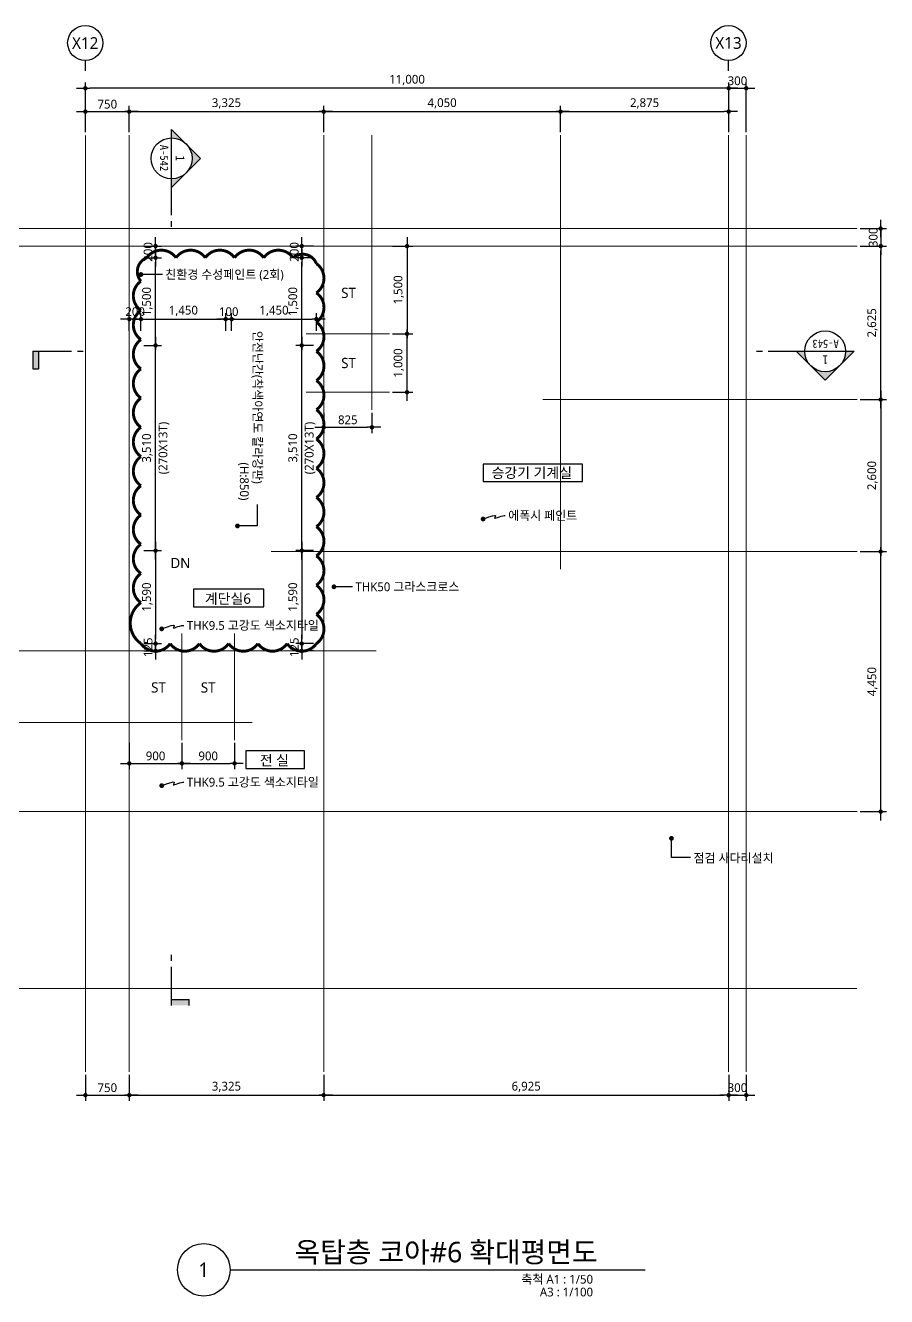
# Model space of a CAD drawing. Header units: millimetres. Extents: x 1424731 to 1631737, y 707248 to 849681.
# Drawn here: x 1594731 to 1609456, y 707248 to 728994 of the extents above; entities that cross this region are included whole.
import ezdxf
from ezdxf.enums import TextEntityAlignment as Align

# ---------------------------------------------------------------- set-up
doc = ezdxf.new("R2010")
doc.units = ezdxf.units.MM
doc.header["$MEASUREMENT"] = 0
doc.linetypes.add('CEN', pattern=[62, 60, -1, 0, -1])
doc.layers.get('0').update_dxf_attribs({"linetype": 'CONTINUOUS'})
for name, color, linetype, lineweight in [('A-AXIS-BUBL', 7, 'CONTINUOUS', 25), ('A-CNTL', 1, 'CEN', 15), ('A-DIMS', 7, 'CONTINUOUS', 25), ('A-MKXS-LEAD', 7, 'CONTINUOUS', 25), ('A-MKXS-MAK1', 3, 'CONTINUOUS', 25), ('A-MKXS-TEXT1', 3, 'CONTINUOUS', 25), ('A-MKXS-TEXT2', 7, 'CONTINUOUS', 25), ('A-MKXX-NAME', 3, 'CONTINUOUS', 25), ('A-MKXX-SYMB', 7, 'CONTINUOUS', 25), ('A-XXXX-SYMB', 7, 'CONTINUOUS', 25), ('A-XXXX-TXT1', 3, 'CONTINUOUS', 25), ('A-XXXX-TXT2', 3, 'CONTINUOUS', 25), ('REV-202205', 20, 'CONTINUOUS', 25)]:
    doc.layers.add(name, color=color, linetype=linetype, lineweight=lineweight)
doc.styles.add('HY울릉도L', font='')
doc.styles.add('돋움체', font='')
doc.styles.add('맑은고딕', font='malgun.ttf')
doc.styles.get('HY울릉도L').set_extended_font_data('HYwulM')
doc.styles.get('돋움체').set_extended_font_data('DotumChe')
doc.dimstyles.new('CDIM', dxfattribs={"dimtxt": 3, "dimasz": 1.5, "dimexe": 2, "dimexo": 1, "dimgap": 1, "dimtad": 1, "dimdec": 0, "dimrnd": 0.5, "dimzin": 0, "dimdsep": 32, "dimlunit": 6, "dimtxsty": 'HY울릉도L', "dimblk1": '_CIDOT', "dimblk2": '_CIDOT', "dimsah": 1, "dimcen": 5.5, "dimclrd": 2, "dimclre": 2, "dimclrt": 7, "dimadec": 0, "dimazin": 0, "dimtfac": 1, "dimtdec": 0, "dimtix": 1, "dimtmove": 2, "dimatfit": 1, "dimldrblk": '_CIDOT', "dimfxl": 1, "dimtolj": 1, "dimtzin": 0, "dimlwd": -1, "dimarcsym": 0})

# ---------------------------------------------------------------- blocks, each defined once
blk = doc.blocks.new('_CIDOT')
at = {"color": 0, "linetype": 'ByBlock'}
blk.add_line((2, 0), (-1, 0), dxfattribs=at)
at = {"color": 0, "linetype": 'ByBlock', "const_width": 0.5}
blk.add_lwpolyline([(-0.25, 0, 1), (0.25, 0, 1)], format="xyb", close=True, dxfattribs=at)
blk = doc.blocks.new('*D228')
at = {"layer": 'A-DIMS', "lineweight": -2, "transparency": 16777216}
for p, q in [((1595756, 711044), (1595756, 710594)), ((1596506, 711044), (1596506, 710594))]:
    blk.add_line(p, q, dxfattribs=at)
at = {"layer": 'A-DIMS', "transparency": 16777216}
blk.add_line((1595831, 710694), (1596431, 710694), dxfattribs=at)
at = {"layer": 'A-DIMS', "transparency": 16777216, "xscale": 75, "yscale": 75, "zscale": 75, "rotation": 180}
blk.add_blockref('_CIDOT', (1595756, 710694), dxfattribs=at)
at = {"layer": 'A-DIMS', "transparency": 16777216, "xscale": 75, "yscale": 75, "zscale": 75}
blk.add_blockref('_CIDOT', (1596506, 710694), dxfattribs=at)
at = {"layer": 'A-DIMS', "color": 3, "transparency": 16777216, "insert": (1596131, 710821), "char_height": 150, "attachment_point": 5, "style": '맑은고딕'}
blk.add_mtext('\\A1;750', dxfattribs=at)
blk = doc.blocks.new('*D229')
at = {"layer": 'A-DIMS', "lineweight": -2, "transparency": 16777216}
for p, q in [((1599831, 711044), (1599831, 710594)), ((1606756, 711044), (1606756, 710594))]:
    blk.add_line(p, q, dxfattribs=at)
at = {"layer": 'A-DIMS', "transparency": 16777216}
blk.add_line((1599906, 710694), (1606681, 710694), dxfattribs=at)
at = {"layer": 'A-DIMS', "transparency": 16777216, "xscale": 75, "yscale": 75, "zscale": 75, "rotation": 180}
blk.add_blockref('_CIDOT', (1599831, 710694), dxfattribs=at)
at = {"layer": 'A-DIMS', "transparency": 16777216, "xscale": 75, "yscale": 75, "zscale": 75}
blk.add_blockref('_CIDOT', (1606756, 710694), dxfattribs=at)
at = {"layer": 'A-DIMS', "color": 3, "transparency": 16777216, "insert": (1603293, 710834), "char_height": 150, "attachment_point": 5, "style": '맑은고딕'}
blk.add_mtext('\\A1;6,925', dxfattribs=at)
blk = doc.blocks.new('*D230')
at = {"layer": 'A-DIMS', "lineweight": -2, "transparency": 16777216}
for p, q in [((1609006, 722594), (1609456, 722594)), ((1609006, 719994), (1609456, 719994))]:
    blk.add_line(p, q, dxfattribs=at)
at = {"layer": 'A-DIMS', "transparency": 16777216}
blk.add_line((1609356, 722519), (1609356, 720069), dxfattribs=at)
at = {"layer": 'A-DIMS', "transparency": 16777216, "xscale": 75, "yscale": 75, "zscale": 75}
for p, rotation in [((1609356, 722594), 90), ((1609356, 719994), 270)]:
    blk.add_blockref('_CIDOT', p, dxfattribs=dict(at, rotation=rotation))
at = {"layer": 'A-DIMS', "color": 3, "transparency": 16777216, "insert": (1609216, 721294), "char_height": 150, "attachment_point": 5, "rotation": 90, "style": '맑은고딕'}
blk.add_mtext('\\A1;2,600', dxfattribs=at)
blk = doc.blocks.new('*D231')
at = {"layer": 'A-DIMS', "transparency": 16777216}
for p, q in [((1609356, 725594), (1609356, 725669)), ((1609356, 725519), (1609356, 725219)), ((1609356, 725144), (1609356, 725069))]:
    blk.add_line(p, q, dxfattribs=at)
at = {"layer": 'A-DIMS', "lineweight": -2, "transparency": 16777216}
for p, q in [((1609006, 725519), (1609456, 725519)), ((1609006, 725219), (1609456, 725219))]:
    blk.add_line(p, q, dxfattribs=at)
at = {"layer": 'A-DIMS', "transparency": 16777216, "xscale": 75, "yscale": 75, "zscale": 75}
for p, rotation in [((1609356, 725519), 270), ((1609356, 725219), 90)]:
    blk.add_blockref('_CIDOT', p, dxfattribs=dict(at, rotation=rotation))
at = {"layer": 'A-DIMS', "color": 3, "transparency": 16777216, "insert": (1609228, 725369), "char_height": 150, "attachment_point": 5, "rotation": 90, "style": '맑은고딕'}
blk.add_mtext('\\A1;300', dxfattribs=at)
blk = doc.blocks.new('*D234')
at = {"layer": 'A-DIMS', "lineweight": -2, "transparency": 16777216}
for p, q in [((1596506, 711044), (1596506, 710594)), ((1599831, 711044), (1599831, 710594))]:
    blk.add_line(p, q, dxfattribs=at)
at = {"layer": 'A-DIMS', "transparency": 16777216}
blk.add_line((1596581, 710694), (1599756, 710694), dxfattribs=at)
at = {"layer": 'A-DIMS', "transparency": 16777216, "xscale": 75, "yscale": 75, "zscale": 75, "rotation": 180}
blk.add_blockref('_CIDOT', (1596506, 710694), dxfattribs=at)
at = {"layer": 'A-DIMS', "transparency": 16777216, "xscale": 75, "yscale": 75, "zscale": 75}
blk.add_blockref('_CIDOT', (1599831, 710694), dxfattribs=at)
at = {"layer": 'A-DIMS', "color": 3, "transparency": 16777216, "insert": (1598168, 710834), "char_height": 150, "attachment_point": 5, "style": '맑은고딕'}
blk.add_mtext('\\A1;3,325', dxfattribs=at)
blk = doc.blocks.new('*D235')
at = {"layer": 'A-DIMS', "transparency": 16777216}
for p, q in [((1606681, 727919), (1606606, 727919)), ((1606756, 727919), (1607056, 727919)), ((1607131, 727919), (1607206, 727919))]:
    blk.add_line(p, q, dxfattribs=at)
at = {"layer": 'A-DIMS', "lineweight": -2, "transparency": 16777216}
for p, q in [((1606756, 727169), (1606756, 728019)), ((1607056, 727169), (1607056, 728019))]:
    blk.add_line(p, q, dxfattribs=at)
at = {"layer": 'A-DIMS', "transparency": 16777216, "xscale": 75, "yscale": 75, "zscale": 75}
blk.add_blockref('_CIDOT', (1606756, 727919), dxfattribs=at)
at = {"layer": 'A-DIMS', "transparency": 16777216, "xscale": 75, "yscale": 75, "zscale": 75, "rotation": 180}
blk.add_blockref('_CIDOT', (1607056, 727919), dxfattribs=at)
at = {"layer": 'A-DIMS', "color": 3, "transparency": 16777216, "insert": (1606906, 728046), "char_height": 150, "attachment_point": 5, "style": '맑은고딕'}
blk.add_mtext('\\A1;300', dxfattribs=at)
blk = doc.blocks.new('*D236')
at = {"layer": 'A-DIMS', "lineweight": -2, "transparency": 16777216}
for p, q in [((1603881, 727169), (1603881, 727619)), ((1606756, 727169), (1606756, 727619))]:
    blk.add_line(p, q, dxfattribs=at)
at = {"layer": 'A-DIMS', "transparency": 16777216}
blk.add_line((1603956, 727519), (1606681, 727519), dxfattribs=at)
at = {"layer": 'A-DIMS', "transparency": 16777216, "xscale": 75, "yscale": 75, "zscale": 75, "rotation": 180}
blk.add_blockref('_CIDOT', (1603881, 727519), dxfattribs=at)
at = {"layer": 'A-DIMS', "transparency": 16777216, "xscale": 75, "yscale": 75, "zscale": 75}
blk.add_blockref('_CIDOT', (1606756, 727519), dxfattribs=at)
at = {"layer": 'A-DIMS', "color": 3, "transparency": 16777216, "insert": (1605318, 727659), "char_height": 150, "attachment_point": 5, "style": '맑은고딕'}
blk.add_mtext('\\A1;2,875', dxfattribs=at)
blk = doc.blocks.new('*D237')
at = {"layer": 'A-DIMS', "lineweight": -2, "transparency": 16777216}
for p, q in [((1599831, 727169), (1599831, 727619)), ((1603881, 727169), (1603881, 727619))]:
    blk.add_line(p, q, dxfattribs=at)
at = {"layer": 'A-DIMS', "transparency": 16777216}
blk.add_line((1599906, 727519), (1603806, 727519), dxfattribs=at)
at = {"layer": 'A-DIMS', "transparency": 16777216, "xscale": 75, "yscale": 75, "zscale": 75, "rotation": 180}
blk.add_blockref('_CIDOT', (1599831, 727519), dxfattribs=at)
at = {"layer": 'A-DIMS', "transparency": 16777216, "xscale": 75, "yscale": 75, "zscale": 75}
blk.add_blockref('_CIDOT', (1603881, 727519), dxfattribs=at)
at = {"layer": 'A-DIMS', "color": 3, "transparency": 16777216, "insert": (1601856, 727659), "char_height": 150, "attachment_point": 5, "style": '맑은고딕'}
blk.add_mtext('\\A1;4,050', dxfattribs=at)
blk = doc.blocks.new('*D238')
at = {"layer": 'A-DIMS', "lineweight": -2, "transparency": 16777216}
for p, q in [((1596506, 727169), (1596506, 727619)), ((1599831, 727169), (1599831, 727619))]:
    blk.add_line(p, q, dxfattribs=at)
at = {"layer": 'A-DIMS', "transparency": 16777216}
blk.add_line((1596581, 727519), (1599756, 727519), dxfattribs=at)
at = {"layer": 'A-DIMS', "transparency": 16777216, "xscale": 75, "yscale": 75, "zscale": 75, "rotation": 180}
blk.add_blockref('_CIDOT', (1596506, 727519), dxfattribs=at)
at = {"layer": 'A-DIMS', "transparency": 16777216, "xscale": 75, "yscale": 75, "zscale": 75}
blk.add_blockref('_CIDOT', (1599831, 727519), dxfattribs=at)
at = {"layer": 'A-DIMS', "color": 3, "transparency": 16777216, "insert": (1598168, 727659), "char_height": 150, "attachment_point": 5, "style": '맑은고딕'}
blk.add_mtext('\\A1;3,325', dxfattribs=at)
blk = doc.blocks.new('*D239')
at = {"layer": 'A-DIMS', "lineweight": -2, "transparency": 16777216}
for p, q in [((1595756, 727169), (1595756, 727619)), ((1596506, 727169), (1596506, 727619))]:
    blk.add_line(p, q, dxfattribs=at)
at = {"layer": 'A-DIMS', "transparency": 16777216}
blk.add_line((1595831, 727519), (1596431, 727519), dxfattribs=at)
at = {"layer": 'A-DIMS', "transparency": 16777216, "xscale": 75, "yscale": 75, "zscale": 75, "rotation": 180}
blk.add_blockref('_CIDOT', (1595756, 727519), dxfattribs=at)
at = {"layer": 'A-DIMS', "transparency": 16777216, "xscale": 75, "yscale": 75, "zscale": 75}
blk.add_blockref('_CIDOT', (1596506, 727519), dxfattribs=at)
at = {"layer": 'A-DIMS', "color": 3, "transparency": 16777216, "insert": (1596131, 727646), "char_height": 150, "attachment_point": 5, "style": '맑은고딕'}
blk.add_mtext('\\A1;750', dxfattribs=at)
blk = doc.blocks.new('*D240')
at = {"layer": 'A-DIMS', "lineweight": -2, "transparency": 16777216}
for p, q in [((1595756, 727169), (1595756, 728019)), ((1606756, 727169), (1606756, 728019))]:
    blk.add_line(p, q, dxfattribs=at)
at = {"layer": 'A-DIMS', "transparency": 16777216}
blk.add_line((1606681, 727919), (1595831, 727919), dxfattribs=at)
at = {"layer": 'A-DIMS', "transparency": 16777216, "xscale": 75, "yscale": 75, "zscale": 75, "rotation": 180}
blk.add_blockref('_CIDOT', (1595756, 727919), dxfattribs=at)
at = {"layer": 'A-DIMS', "transparency": 16777216, "xscale": 75, "yscale": 75, "zscale": 75}
blk.add_blockref('_CIDOT', (1606756, 727919), dxfattribs=at)
at = {"layer": 'A-DIMS', "color": 3, "transparency": 16777216, "insert": (1601256, 728059), "char_height": 150, "attachment_point": 5, "style": '맑은고딕'}
blk.add_mtext('\\A1;11,000', dxfattribs=at)
blk = doc.blocks.new('*D227')
at = {"layer": 'A-DIMS', "lineweight": -2, "transparency": 16777216}
for p, q in [((1606756, 711044), (1606756, 710594)), ((1607056, 711044), (1607056, 710594))]:
    blk.add_line(p, q, dxfattribs=at)
at = {"layer": 'A-DIMS', "transparency": 16777216}
for p, q in [((1606681, 710694), (1606606, 710694)), ((1606756, 710694), (1607056, 710694)), ((1607131, 710694), (1607206, 710694))]:
    blk.add_line(p, q, dxfattribs=at)
at = {"layer": 'A-DIMS', "transparency": 16777216, "xscale": 75, "yscale": 75, "zscale": 75}
blk.add_blockref('_CIDOT', (1606756, 710694), dxfattribs=at)
at = {"layer": 'A-DIMS', "transparency": 16777216, "xscale": 75, "yscale": 75, "zscale": 75, "rotation": 180}
blk.add_blockref('_CIDOT', (1607056, 710694), dxfattribs=at)
at = {"layer": 'A-DIMS', "color": 3, "transparency": 16777216, "insert": (1606906, 710821), "char_height": 150, "attachment_point": 5, "style": '맑은고딕'}
blk.add_mtext('\\A1;300', dxfattribs=at)
blk = doc.blocks.new('*D402')
at = {"layer": 'A-DIMS', "lineweight": -2, "transparency": 16777216}
for p, q in [((1609006, 725219), (1609456, 725219)), ((1609006, 722594), (1609456, 722594))]:
    blk.add_line(p, q, dxfattribs=at)
at = {"layer": 'A-DIMS', "transparency": 16777216}
blk.add_line((1609356, 722669), (1609356, 725144), dxfattribs=at)
at = {"layer": 'A-DIMS', "transparency": 16777216, "xscale": 75, "yscale": 75, "zscale": 75}
for p, rotation in [((1609356, 725219), 90), ((1609356, 722594), 270)]:
    blk.add_blockref('_CIDOT', p, dxfattribs=dict(at, rotation=rotation))
at = {"layer": 'A-DIMS', "color": 3, "transparency": 16777216, "insert": (1609216, 723906), "char_height": 150, "attachment_point": 5, "rotation": 90, "style": '맑은고딕'}
blk.add_mtext('\\A1;2,625', dxfattribs=at)
blk = doc.blocks.new('*D404')
at = {"layer": 'A-DIMS', "lineweight": -2, "transparency": 16777216}
for p, q in [((1599831, 722369), (1599831, 722019)), ((1600656, 722369), (1600656, 722019))]:
    blk.add_line(p, q, dxfattribs=at)
at = {"layer": 'A-DIMS', "transparency": 16777216}
blk.add_line((1599906, 722119), (1600581, 722119), dxfattribs=at)
at = {"layer": 'A-DIMS', "transparency": 16777216, "xscale": 75, "yscale": 75, "zscale": 75, "rotation": 180}
blk.add_blockref('_CIDOT', (1599831, 722119), dxfattribs=at)
at = {"layer": 'A-DIMS', "transparency": 16777216, "xscale": 75, "yscale": 75, "zscale": 75}
blk.add_blockref('_CIDOT', (1600656, 722119), dxfattribs=at)
at = {"layer": 'A-DIMS', "color": 3, "transparency": 16777216, "insert": (1600243, 722246), "char_height": 150, "attachment_point": 5, "style": '맑은고딕'}
blk.add_mtext('\\A1;825', dxfattribs=at)
blk = doc.blocks.new('*D405')
at = {"layer": 'A-DIMS', "lineweight": -2, "transparency": 16777216}
for p, q in [((1601006, 725219), (1601356, 725219)), ((1601006, 723719), (1601356, 723719))]:
    blk.add_line(p, q, dxfattribs=at)
at = {"layer": 'A-DIMS', "transparency": 16777216}
blk.add_line((1601256, 725144), (1601256, 723794), dxfattribs=at)
at = {"layer": 'A-DIMS', "transparency": 16777216, "xscale": 75, "yscale": 75, "zscale": 75}
for p, rotation in [((1601256, 725219), 90), ((1601256, 723719), 270)]:
    blk.add_blockref('_CIDOT', p, dxfattribs=dict(at, rotation=rotation))
at = {"layer": 'A-DIMS', "color": 3, "transparency": 16777216, "insert": (1601115, 724469), "char_height": 150, "attachment_point": 5, "rotation": 90, "style": '맑은고딕'}
blk.add_mtext('\\A1;1,500', dxfattribs=at)
blk = doc.blocks.new('*D403')
at = {"layer": 'A-DIMS', "lineweight": -2, "transparency": 16777216}
for p, q in [((1601006, 723719), (1601356, 723719)), ((1601006, 722719), (1601356, 722719))]:
    blk.add_line(p, q, dxfattribs=at)
at = {"layer": 'A-DIMS', "transparency": 16777216}
blk.add_line((1601256, 722794), (1601256, 723644), dxfattribs=at)
at = {"layer": 'A-DIMS', "transparency": 16777216, "xscale": 75, "yscale": 75, "zscale": 75}
for p, rotation in [((1601256, 723719), 90), ((1601256, 722719), 270)]:
    blk.add_blockref('_CIDOT', p, dxfattribs=dict(at, rotation=rotation))
at = {"layer": 'A-DIMS', "color": 3, "transparency": 16777216, "insert": (1601115, 723219), "char_height": 150, "attachment_point": 5, "rotation": 90, "style": '맑은고딕'}
blk.add_mtext('\\A1;1,000', dxfattribs=at)
blk = doc.blocks.new('*D406')
at = {"layer": 'A-DIMS', "lineweight": -2, "transparency": 16777216}
for p, q in [((1596506, 716719), (1596506, 716269)), ((1597406, 716719), (1597406, 716269))]:
    blk.add_line(p, q, dxfattribs=at)
at = {"layer": 'A-DIMS', "transparency": 16777216}
blk.add_line((1596581, 716369), (1597331, 716369), dxfattribs=at)
at = {"layer": 'A-DIMS', "transparency": 16777216, "xscale": 75, "yscale": 75, "zscale": 75, "rotation": 180}
blk.add_blockref('_CIDOT', (1596506, 716369), dxfattribs=at)
at = {"layer": 'A-DIMS', "transparency": 16777216, "xscale": 75, "yscale": 75, "zscale": 75}
blk.add_blockref('_CIDOT', (1597406, 716369), dxfattribs=at)
at = {"layer": 'A-DIMS', "color": 3, "transparency": 16777216, "insert": (1596956, 716496), "char_height": 150, "attachment_point": 5, "style": '맑은고딕'}
blk.add_mtext('\\A1;900', dxfattribs=at)
blk = doc.blocks.new('*D407')
at = {"layer": 'A-DIMS', "lineweight": -2, "transparency": 16777216}
for p, q in [((1597406, 716719), (1597406, 716269)), ((1598306, 716719), (1598306, 716269))]:
    blk.add_line(p, q, dxfattribs=at)
at = {"layer": 'A-DIMS', "transparency": 16777216}
blk.add_line((1597481, 716369), (1598231, 716369), dxfattribs=at)
at = {"layer": 'A-DIMS', "transparency": 16777216, "xscale": 75, "yscale": 75, "zscale": 75, "rotation": 180}
blk.add_blockref('_CIDOT', (1597406, 716369), dxfattribs=at)
at = {"layer": 'A-DIMS', "transparency": 16777216, "xscale": 75, "yscale": 75, "zscale": 75}
blk.add_blockref('_CIDOT', (1598306, 716369), dxfattribs=at)
at = {"layer": 'A-DIMS', "color": 3, "transparency": 16777216, "insert": (1597856, 716496), "char_height": 150, "attachment_point": 5, "style": '맑은고딕'}
blk.add_mtext('\\A1;900', dxfattribs=at)
blk = doc.blocks.new('CORE 6- 단면')
at = {"layer": 'A-MKXS-MAK1'}
for points in [[(9245, 14885), (9245, 14985), (9545, 14985), (9545, 14885)], [(11820, 4095), (11920, 4095), (11920, 3795), (11820, 3795)]]:
    blk.add_hatch(color=256, dxfattribs=at).paths.add_polyline_path(points)
h = blk.add_hatch(color=256, dxfattribs=at)
h.paths.add_polyline_path([(-1630, 4290), (-1383, 4042, 0.414214), (-1878, 4042)])
h.paths.add_polyline_path([(-1383, 4042), (-1135, 3795), (-1280, 3795, 0.198912)])
h.paths.add_polyline_path([(-1878, 4042, 0.198912), (-1980, 3795), (-2125, 3795)])
h = blk.add_hatch(color=256, dxfattribs=at)
h.paths.add_polyline_path([(9050, 495), (9297, 742, 0.414214), (9297, 247)])
h.paths.add_polyline_path([(9297, 742), (9545, 990), (9545, 845, 0.198912)])
h.paths.add_polyline_path([(9297, 247, 0.198912), (9545, 145), (9545, 0)])
for p, q in [((9245, 14985), (9245, 14885)), ((9545, 14885), (9245, 14885)), ((9545, 14985), (9545, 14322)), ((9545, 14222), (9545, 14122)), ((-2125, 3795), (-1630, 4290)), ((-1135, 3795), (-1630, 4290)), ((11920, 4095), (11820, 4095)), ((11820, 3795), (11820, 4095)), ((11920, 3795), (11920, 4095)), ((-657, 3795), (-2125, 3795)), ((-457, 3795), (-557, 3795)), ((11157, 3795), (11057, 3795)), ((11920, 3795), (11257, 3795)), ((9545, 1668), (9545, 1568)), ((9545, 1468), (9545, 0)), ((9545, 990), (9050, 495)), ((9545, 0), (9050, 495))]:
    blk.add_line(p, q, dxfattribs=at)
for centre in [(-1630, 3795), (9545, 495)]:
    blk.add_circle(centre, 350, dxfattribs=at)
at = {"layer": 'A-MKXS-TEXT2', "style": '돋움체'}
for s, height, p in [('1', 150, (-1634, 3939)), ('A-543', 140, (-1637, 3667))]:
    blk.add_text(s, height=height, dxfattribs=at).set_placement(p, align=Align.MIDDLE)
for s, height, p in [('A-542', 140, (9673, 488)), ('1', 150, (9401, 491))]:
    blk.add_text(s, height=height, rotation=90, dxfattribs=at).set_placement(p, align=Align.MIDDLE)
blk = doc.blocks.new('*D976')
at = {"layer": 'A-DIMS', "lineweight": -2, "transparency": 16777216}
for p, q in [((1598256, 723769), (1598256, 724069)), ((1599706, 723769), (1599706, 724069))]:
    blk.add_line(p, q, dxfattribs=at)
at = {"layer": 'A-DIMS', "transparency": 16777216}
blk.add_line((1598331, 723969), (1599631, 723969), dxfattribs=at)
at = {"layer": 'A-DIMS', "transparency": 16777216, "xscale": 75, "yscale": 75, "zscale": 75, "rotation": 180}
blk.add_blockref('_CIDOT', (1598256, 723969), dxfattribs=at)
at = {"layer": 'A-DIMS', "transparency": 16777216, "xscale": 75, "yscale": 75, "zscale": 75}
blk.add_blockref('_CIDOT', (1599706, 723969), dxfattribs=at)
at = {"layer": 'A-DIMS', "color": 3, "transparency": 16777216, "insert": (1598981, 724109), "char_height": 150, "attachment_point": 5, "style": '맑은고딕'}
blk.add_mtext('\\A1;1,450', dxfattribs=at)
blk = doc.blocks.new('*D977')
at = {"layer": 'A-DIMS', "lineweight": -2, "transparency": 16777216}
for p, q in [((1599656, 723519), (1599356, 723519)), ((1599656, 720009), (1599356, 720009))]:
    blk.add_line(p, q, dxfattribs=at)
at = {"layer": 'A-DIMS', "transparency": 16777216}
blk.add_line((1599456, 720084), (1599456, 723444), dxfattribs=at)
at = {"layer": 'A-DIMS', "transparency": 16777216, "xscale": 75, "yscale": 75, "zscale": 75}
for p, rotation in [((1599456, 723519), 90), ((1599456, 720009), 270)]:
    blk.add_blockref('_CIDOT', p, dxfattribs=dict(at, rotation=rotation))
at = {"layer": 'A-DIMS', "color": 3, "transparency": 16777216, "char_height": 150, "attachment_point": 5, "rotation": 90, "style": '맑은고딕'}
for s, insert in [('\\A1;(270X13T)', (1599599, 721764)), ('\\A1;3,510', (1599315, 721764))]:
    blk.add_mtext(s, dxfattribs=dict(at, insert=insert))
blk = doc.blocks.new('*D978')
at = {"layer": 'A-DIMS', "lineweight": -2, "transparency": 16777216}
for p, q in [((1599656, 720009), (1599356, 720009)), ((1599656, 718419), (1599356, 718419))]:
    blk.add_line(p, q, dxfattribs=at)
at = {"layer": 'A-DIMS', "transparency": 16777216}
blk.add_line((1599456, 719934), (1599456, 718494), dxfattribs=at)
at = {"layer": 'A-DIMS', "transparency": 16777216, "xscale": 75, "yscale": 75, "zscale": 75}
for p, rotation in [((1599456, 720009), 90), ((1599456, 718419), 270)]:
    blk.add_blockref('_CIDOT', p, dxfattribs=dict(at, rotation=rotation))
at = {"layer": 'A-DIMS', "color": 3, "transparency": 16777216, "insert": (1599315, 719214), "char_height": 150, "attachment_point": 5, "rotation": 90, "style": '맑은고딕'}
blk.add_mtext('\\A1;1,590', dxfattribs=at)
blk = doc.blocks.new('*D979')
at = {"layer": 'A-DIMS', "lineweight": -2, "transparency": 16777216}
for p, q in [((1599656, 725019), (1599356, 725019)), ((1599656, 723519), (1599356, 723519))]:
    blk.add_line(p, q, dxfattribs=at)
at = {"layer": 'A-DIMS', "transparency": 16777216}
blk.add_line((1599456, 723594), (1599456, 724944), dxfattribs=at)
at = {"layer": 'A-DIMS', "transparency": 16777216, "xscale": 75, "yscale": 75, "zscale": 75}
for p, rotation in [((1599456, 725019), 90), ((1599456, 723519), 270)]:
    blk.add_blockref('_CIDOT', p, dxfattribs=dict(at, rotation=rotation))
at = {"layer": 'A-DIMS', "color": 3, "transparency": 16777216, "insert": (1599315, 724269), "char_height": 150, "attachment_point": 5, "rotation": 90, "style": '맑은고딕'}
blk.add_mtext('\\A1;1,500', dxfattribs=at)
blk = doc.blocks.new('*D980')
at = {"layer": 'A-DIMS', "lineweight": -2, "transparency": 16777216}
for p, q in [((1599656, 725219), (1599356, 725219)), ((1599656, 725019), (1599356, 725019))]:
    blk.add_line(p, q, dxfattribs=at)
at = {"layer": 'A-DIMS', "transparency": 16777216}
for p, q in [((1599456, 725294), (1599456, 725369)), ((1599456, 725019), (1599456, 725219)), ((1599456, 724944), (1599456, 724869))]:
    blk.add_line(p, q, dxfattribs=at)
at = {"layer": 'A-DIMS', "transparency": 16777216, "xscale": 75, "yscale": 75, "zscale": 75}
for p, rotation in [((1599456, 725219), 270), ((1599456, 725019), 90)]:
    blk.add_blockref('_CIDOT', p, dxfattribs=dict(at, rotation=rotation))
at = {"layer": 'A-DIMS', "color": 3, "transparency": 16777216, "insert": (1599328, 725119), "char_height": 150, "attachment_point": 5, "rotation": 90, "style": '맑은고딕'}
blk.add_mtext('\\A1;200', dxfattribs=at)
blk = doc.blocks.new('*D981')
at = {"layer": 'A-DIMS', "transparency": 16777216}
for p, q in [((1599456, 718494), (1599456, 718569)), ((1599456, 718419), (1599456, 718294)), ((1599456, 718219), (1599456, 718144))]:
    blk.add_line(p, q, dxfattribs=at)
at = {"layer": 'A-DIMS', "lineweight": -2, "transparency": 16777216}
for p, q in [((1599656, 718419), (1599356, 718419)), ((1599656, 718294), (1599356, 718294))]:
    blk.add_line(p, q, dxfattribs=at)
at = {"layer": 'A-DIMS', "transparency": 16777216, "xscale": 75, "yscale": 75, "zscale": 75}
for p, rotation in [((1599456, 718419), 270), ((1599456, 718294), 90)]:
    blk.add_blockref('_CIDOT', p, dxfattribs=dict(at, rotation=rotation))
at = {"layer": 'A-DIMS', "color": 3, "transparency": 16777216, "insert": (1599328, 718356), "char_height": 150, "attachment_point": 5, "rotation": 90, "style": '맑은고딕'}
blk.add_mtext('\\A1;125', dxfattribs=at)
blk = doc.blocks.new('*D982')
at = {"layer": 'A-DIMS', "lineweight": -2, "transparency": 16777216}
for p, q in [((1596706, 723769), (1596706, 724069)), ((1598156, 723769), (1598156, 724069))]:
    blk.add_line(p, q, dxfattribs=at)
at = {"layer": 'A-DIMS', "transparency": 16777216}
blk.add_line((1596781, 723969), (1598081, 723969), dxfattribs=at)
at = {"layer": 'A-DIMS', "transparency": 16777216, "xscale": 75, "yscale": 75, "zscale": 75, "rotation": 180}
blk.add_blockref('_CIDOT', (1596706, 723969), dxfattribs=at)
at = {"layer": 'A-DIMS', "transparency": 16777216, "xscale": 75, "yscale": 75, "zscale": 75}
blk.add_blockref('_CIDOT', (1598156, 723969), dxfattribs=at)
at = {"layer": 'A-DIMS', "color": 3, "transparency": 16777216, "insert": (1597431, 724109), "char_height": 150, "attachment_point": 5, "style": '맑은고딕'}
blk.add_mtext('\\A1;1,450', dxfattribs=at)
blk = doc.blocks.new('*D983')
at = {"layer": 'A-DIMS', "transparency": 16777216}
for p, q in [((1598081, 723969), (1598006, 723969)), ((1598256, 723969), (1598156, 723969)), ((1598331, 723969), (1598406, 723969))]:
    blk.add_line(p, q, dxfattribs=at)
at = {"layer": 'A-DIMS', "lineweight": -2, "transparency": 16777216}
for p, q in [((1598156, 723769), (1598156, 724069)), ((1598256, 723769), (1598256, 724069))]:
    blk.add_line(p, q, dxfattribs=at)
at = {"layer": 'A-DIMS', "transparency": 16777216, "xscale": 75, "yscale": 75, "zscale": 75}
blk.add_blockref('_CIDOT', (1598156, 723969), dxfattribs=at)
at = {"layer": 'A-DIMS', "transparency": 16777216, "xscale": 75, "yscale": 75, "zscale": 75, "rotation": 180}
blk.add_blockref('_CIDOT', (1598256, 723969), dxfattribs=at)
at = {"layer": 'A-DIMS', "color": 3, "transparency": 16777216, "insert": (1598206, 724096), "char_height": 150, "attachment_point": 5, "style": '맑은고딕'}
blk.add_mtext('\\A1;100', dxfattribs=at)
blk = doc.blocks.new('*D984')
at = {"layer": 'A-DIMS', "transparency": 16777216}
for p, q in [((1596431, 723969), (1596356, 723969)), ((1596706, 723969), (1596506, 723969)), ((1596781, 723969), (1596856, 723969))]:
    blk.add_line(p, q, dxfattribs=at)
at = {"layer": 'A-DIMS', "lineweight": -2, "transparency": 16777216}
for p, q in [((1596506, 723769), (1596506, 724069)), ((1596706, 723769), (1596706, 724069))]:
    blk.add_line(p, q, dxfattribs=at)
at = {"layer": 'A-DIMS', "transparency": 16777216, "xscale": 75, "yscale": 75, "zscale": 75}
blk.add_blockref('_CIDOT', (1596506, 723969), dxfattribs=at)
at = {"layer": 'A-DIMS', "transparency": 16777216, "xscale": 75, "yscale": 75, "zscale": 75, "rotation": 180}
blk.add_blockref('_CIDOT', (1596706, 723969), dxfattribs=at)
at = {"layer": 'A-DIMS', "color": 3, "transparency": 16777216, "insert": (1596606, 724096), "char_height": 150, "attachment_point": 5, "style": '맑은고딕'}
blk.add_mtext('\\A1;200', dxfattribs=at)
blk = doc.blocks.new('*D985')
at = {"layer": 'A-DIMS', "lineweight": -2, "transparency": 16777216}
for p, q in [((1596756, 723519), (1597056, 723519)), ((1596756, 720009), (1597056, 720009))]:
    blk.add_line(p, q, dxfattribs=at)
at = {"layer": 'A-DIMS', "transparency": 16777216}
blk.add_line((1596956, 720084), (1596956, 723444), dxfattribs=at)
at = {"layer": 'A-DIMS', "transparency": 16777216, "xscale": 75, "yscale": 75, "zscale": 75}
for p, rotation in [((1596956, 723519), 90), ((1596956, 720009), 270)]:
    blk.add_blockref('_CIDOT', p, dxfattribs=dict(at, rotation=rotation))
at = {"layer": 'A-DIMS', "color": 3, "transparency": 16777216, "char_height": 150, "attachment_point": 5, "rotation": 90, "style": '맑은고딕'}
for s, insert in [('\\A1;(270X13T)', (1597099, 721764)), ('\\A1;3,510', (1596815, 721764))]:
    blk.add_mtext(s, dxfattribs=dict(at, insert=insert))
blk = doc.blocks.new('*D986')
at = {"layer": 'A-DIMS', "lineweight": -2, "transparency": 16777216}
for p, q in [((1596756, 720009), (1597056, 720009)), ((1596756, 718419), (1597056, 718419))]:
    blk.add_line(p, q, dxfattribs=at)
at = {"layer": 'A-DIMS', "transparency": 16777216}
blk.add_line((1596956, 719934), (1596956, 718494), dxfattribs=at)
at = {"layer": 'A-DIMS', "transparency": 16777216, "xscale": 75, "yscale": 75, "zscale": 75}
for p, rotation in [((1596956, 720009), 90), ((1596956, 718419), 270)]:
    blk.add_blockref('_CIDOT', p, dxfattribs=dict(at, rotation=rotation))
at = {"layer": 'A-DIMS', "color": 3, "transparency": 16777216, "insert": (1596815, 719214), "char_height": 150, "attachment_point": 5, "rotation": 90, "style": '맑은고딕'}
blk.add_mtext('\\A1;1,590', dxfattribs=at)
blk = doc.blocks.new('*D987')
at = {"layer": 'A-DIMS', "lineweight": -2, "transparency": 16777216}
for p, q in [((1596756, 725019), (1597056, 725019)), ((1596756, 723519), (1597056, 723519))]:
    blk.add_line(p, q, dxfattribs=at)
at = {"layer": 'A-DIMS', "transparency": 16777216}
blk.add_line((1596956, 723594), (1596956, 724944), dxfattribs=at)
at = {"layer": 'A-DIMS', "transparency": 16777216, "xscale": 75, "yscale": 75, "zscale": 75}
for p, rotation in [((1596956, 725019), 90), ((1596956, 723519), 270)]:
    blk.add_blockref('_CIDOT', p, dxfattribs=dict(at, rotation=rotation))
at = {"layer": 'A-DIMS', "color": 3, "transparency": 16777216, "insert": (1596815, 724269), "char_height": 150, "attachment_point": 5, "rotation": 90, "style": '맑은고딕'}
blk.add_mtext('\\A1;1,500', dxfattribs=at)
blk = doc.blocks.new('*D988')
at = {"layer": 'A-DIMS', "lineweight": -2, "transparency": 16777216}
for p, q in [((1596756, 725219), (1597056, 725219)), ((1596756, 725019), (1597056, 725019))]:
    blk.add_line(p, q, dxfattribs=at)
at = {"layer": 'A-DIMS', "transparency": 16777216}
for p, q in [((1596956, 725294), (1596956, 725369)), ((1596956, 725019), (1596956, 725219)), ((1596956, 724944), (1596956, 724869))]:
    blk.add_line(p, q, dxfattribs=at)
at = {"layer": 'A-DIMS', "transparency": 16777216, "xscale": 75, "yscale": 75, "zscale": 75}
for p, rotation in [((1596956, 725219), 270), ((1596956, 725019), 90)]:
    blk.add_blockref('_CIDOT', p, dxfattribs=dict(at, rotation=rotation))
at = {"layer": 'A-DIMS', "color": 3, "transparency": 16777216, "insert": (1596828, 725119), "char_height": 150, "attachment_point": 5, "rotation": 90, "style": '맑은고딕'}
blk.add_mtext('\\A1;200', dxfattribs=at)
blk = doc.blocks.new('*D989')
at = {"layer": 'A-DIMS', "transparency": 16777216}
for p, q in [((1596956, 718494), (1596956, 718569)), ((1596956, 718419), (1596956, 718294)), ((1596956, 718219), (1596956, 718144))]:
    blk.add_line(p, q, dxfattribs=at)
at = {"layer": 'A-DIMS', "lineweight": -2, "transparency": 16777216}
for p, q in [((1596756, 718419), (1597056, 718419)), ((1596756, 718294), (1597056, 718294))]:
    blk.add_line(p, q, dxfattribs=at)
at = {"layer": 'A-DIMS', "transparency": 16777216, "xscale": 75, "yscale": 75, "zscale": 75}
for p, rotation in [((1596956, 718419), 270), ((1596956, 718294), 90)]:
    blk.add_blockref('_CIDOT', p, dxfattribs=dict(at, rotation=rotation))
at = {"layer": 'A-DIMS', "color": 3, "transparency": 16777216, "insert": (1596828, 718356), "char_height": 150, "attachment_point": 5, "rotation": 90, "style": '맑은고딕'}
blk.add_mtext('\\A1;125', dxfattribs=at)
blk = doc.blocks.new('*D1246')
at = {"layer": 'A-DIMS', "lineweight": -2, "transparency": 16777216}
for p, q in [((1609006, 719994), (1609456, 719994)), ((1609006, 715544), (1609456, 715544))]:
    blk.add_line(p, q, dxfattribs=at)
at = {"layer": 'A-DIMS', "transparency": 16777216}
blk.add_line((1609356, 715619), (1609356, 719919), dxfattribs=at)
at = {"layer": 'A-DIMS', "transparency": 16777216, "xscale": 75, "yscale": 75, "zscale": 75}
for p, rotation in [((1609356, 719994), 90), ((1609356, 715544), 270)]:
    blk.add_blockref('_CIDOT', p, dxfattribs=dict(at, rotation=rotation))
at = {"layer": 'A-DIMS', "color": 3, "transparency": 16777216, "insert": (1609216, 717769), "char_height": 150, "attachment_point": 5, "rotation": 90, "style": '맑은고딕'}
blk.add_mtext('\\A1;4,450', dxfattribs=at)

msp = doc.modelspace()

# ---------------------------------------------------------------- linework, layer by layer
at = {"layer": 'A-AXIS-BUBL', "ltscale": 0.2}
for p, q in [((1595755.7, 728218.7), (1595755.7, 728393.7)), ((1606755.7, 728218.7), (1606755.7, 728393.7))]:
    msp.add_line(p, q, dxfattribs=at)
for centre in [(1595752.8, 728693.7), (1606752.8, 728693.7)]:
    msp.add_circle(centre, 300, dxfattribs=at)
at = {"layer": 'A-CNTL'}
for p, q in [((1595755.7, 711093.7), (1595755.7, 727118.7)), ((1596505.7, 727118.7), (1596505.7, 711093.7)), ((1599830.7, 727118.7), (1599830.7, 711093.7)), ((1600655.7, 727118.7), (1600655.7, 722418.7)), ((1603880.7, 727118.7), (1603880.7, 719693.7)), ((1606755.7, 727118.7), (1606755.7, 711093.7)), ((1607055.7, 727118.7), (1607055.7, 711093.7)), ((1594605.7, 725518.7), (1608955.7, 725518.7)), ((1608955.7, 725218.7), (1594605.7, 725218.7)), ((1600955.7, 723718.7), (1599530.7, 723718.7)), ((1600955.7, 722718.7), (1599530.7, 722718.7)), ((1608955.7, 722593.7), (1603580.7, 722593.7)), ((1608955.7, 719993.7), (1598930.7, 719993.7)), ((1597405.7, 718593.7), (1597405.7, 716768.7)), ((1598305.7, 718593.7), (1598305.7, 716768.7)), ((1600730.7, 718293.7), (1594605.7, 718293.7)), ((1598605.7, 717068.7), (1594605.7, 717068.7)), ((1608955.7, 715543.7), (1594605.7, 715543.7)), ((1594605.7, 712518.7), (1608955.7, 712518.7))]:
    msp.add_line(p, q, dxfattribs=at)
at = {"layer": 'A-MKXS-LEAD', "const_width": 40}
for points in [[(1596684.9, 724734.8, 1), (1596726.3, 724730.6, 1)], [(1598357.8, 720451.9, 1), (1598353.7, 720410.4, 1)], [(1602535.8, 720551.6, 1), (1602577.3, 720547.5, 1)], [(1599985, 719392.4, 1), (1600026.5, 719388.3, 1)], [(1597040.1, 718672.5, 1), (1597081.5, 718668.4, 1)], [(1597040.1, 715990.5, 1), (1597081.5, 715986.4, 1)], [(1605756.5, 715085.3, -1), (1605798, 715089.4, -1)]]:
    msp.add_lwpolyline(points, format="xyb", close=True, dxfattribs=at)
at = {"layer": 'A-MKXS-LEAD'}
for points in [[(1597072.6, 724732.7), (1596705.6, 724732.7), (1596705.6, 724732.7)], [(1598695.1, 720798.2), (1598695.1, 720431.1), (1598355.8, 720431.1)], [(1602555.7, 720549.3), (1602653.5, 720586.1), (1602717.2, 720606), (1602753.4, 720612.4), (1602768.8, 720609), (1602770, 720599.1), (1602763.5, 720586.3), (1602756, 720574.1), (1602754, 720566), (1602762.7, 720564.7), (1602780.8, 720569.1), (1602805.7, 720577.3), (1602834.5, 720587.4), (1602864.8, 720597.5), (1602893.6, 720605.6), (1602918.3, 720610), (1602936.1, 720608.5)], [(1600323, 719390.4), (1600005.7, 719390.4), (1600005.7, 719390.4)], [(1597060, 718670.1), (1597157.7, 718707), (1597221.4, 718726.9), (1597257.7, 718733.3), (1597273.1, 718729.8), (1597274.2, 718719.9), (1597267.7, 718707.1), (1597260.2, 718694.9), (1597258.2, 718686.9), (1597266.9, 718685.5), (1597285, 718689.9), (1597309.9, 718698.2), (1597338.8, 718708.3), (1597369, 718718.4), (1597397.8, 718726.5), (1597422.5, 718730.8), (1597440.3, 718729.4)], [(1597060, 715988.1), (1597157.7, 716025), (1597221.4, 716044.9), (1597257.7, 716051.3), (1597273.1, 716047.9), (1597274.2, 716038), (1597267.7, 716025.1), (1597260.2, 716013), (1597258.2, 716004.9), (1597266.9, 716003.6), (1597285, 716008), (1597309.9, 716016.2), (1597338.8, 716026.3), (1597369, 716036.4), (1597397.8, 716044.5), (1597422.5, 716048.8), (1597440.3, 716047.4)], [(1606105.3, 714759.2), (1605777.2, 714759.2), (1605777.2, 714759.2), (1605777.2, 715087.3), (1605777.2, 715087.3)]]:
    msp.add_lwpolyline(points, dxfattribs=at)
at = {"layer": 'A-MKXX-SYMB'}
for points in [[(1602555.7, 721190.5), (1604255.7, 721190.5), (1604255.7, 721490.5), (1602555.7, 721490.5)], [(1598805.7, 719348.6), (1597605.7, 719348.6), (1597605.7, 719048.6), (1598805.7, 719048.6)], [(1599500.3, 716584.2), (1598500.3, 716584.2), (1598500.3, 716284.2), (1599500.3, 716284.2)]]:
    msp.add_lwpolyline(points, close=True, dxfattribs=at)
at = {"layer": 'A-XXXX-SYMB'}
msp.add_line((1598230.7, 707706.2), (1605330.7, 707706.2), dxfattribs=at)
msp.add_circle((1597780.7, 707706.2), 450, dxfattribs=at)
at = {"layer": 'REV-202205', "const_width": 50}
msp.add_lwpolyline([(1596705.7, 718418.7, 0.5205671), (1597205.7, 718418.7, 0.5205671), (1597705.7, 718418.7, 0.5205671), (1598205.7, 718418.7, 0.5205671), (1598705.7, 718418.7, 0.5205671), (1599205.7, 718418.7, 0.5205671), (1599705.7, 718418.7, 0.5205671), (1599705.7, 718918.7, 0.5205671), (1599705.7, 719418.7, 0.5205671), (1599705.7, 719918.7, 0.5205671), (1599705.7, 720418.7, 0.5205671), (1599705.7, 720918.7, 0.5205671), (1599705.7, 721418.7, 0.5205671), (1599705.7, 721918.7, 0.5205671), (1599705.7, 722418.7, 0.5205671), (1599705.7, 722918.7, 0.5205671), (1599705.7, 723418.7, 0.5205671), (1599705.7, 723918.7, 0.5205671), (1599705.7, 724418.7, 0.5205671), (1599705.7, 724918.7, 0.5205671), (1599305.7, 725018.7, 0.5205671), (1598805.7, 725018.7, 0.5205671), (1598305.7, 725018.7, 0.5205671), (1597805.7, 725018.7, 0.5205671), (1597305.7, 725018.7, 0.5205671), (1596805.7, 725018.7, 0.5205671), (1596705.7, 724618.7, 0.5205671), (1596705.7, 724118.7, 0.5205671), (1596705.7, 723618.7, 0.5205671), (1596705.7, 723118.7, 0.5205671), (1596705.7, 722618.7, 0.5205671), (1596705.7, 722118.7, 0.5205671), (1596705.7, 721618.7, 0.5205671), (1596705.7, 721118.7, 0.5205671), (1596705.7, 720618.7, 0.5205671), (1596705.7, 720118.7, 0.5205671), (1596705.7, 719618.7, 0.5205671), (1596705.7, 719118.7, 0.5205671)], format="xyb", close=True, dxfattribs=at)

# ---------------------------------------------------------------- block references
at = {"layer": 'A-DIMS', "rotation": 180}
msp.add_blockref('CORE 6- 단면', (1606775.7, 727213.6), dxfattribs=at)

# ---------------------------------------------------------------- texts
at = {"layer": 'A-MKXS-TEXT1', "style": '맑은고딕'}
for s, p in [('친환경 수성페인트 (2회)', (1597122.6, 724732.7)), ('에폭시 페인트', (1602986.1, 720608.5)), ('THK50 그라스크로스', (1600373, 719390.4)), ('THK9.5 고강도 색소지타일', (1597490.3, 718729.4)), ('THK9.5 고강도 색소지타일', (1597490.3, 716047.4)), ('점검 사다리설치', (1606155.3, 714749.3))]:
    msp.add_text(s, height=150, dxfattribs=at).set_placement(p, align=Align.MIDDLE_LEFT)
for s, p in [('안전난간(착색아연도 칼라강판)', (1598700.9, 723768.1)), ('(H:850)', (1598473.4, 721517.7))]:
    msp.add_text(s, height=150, rotation=270, dxfattribs=at).set_placement(p, align=Align.MIDDLE_LEFT)
at = {"layer": 'A-MKXX-NAME', "style": '맑은고딕'}
for s, p in [('ST', (1600255.7, 724418.7)), ('ST', (1600255.7, 723218.7)), ('승강기 기계실', (1603389.9, 721340.5)), ('DN', (1597380.7, 719797.7)), ('계단실6', (1598192.2, 719187)), ('ST', (1597005.7, 717668.7)), ('ST', (1597855.7, 717668.7)), ('전 실', (1598986.7, 716422.7))]:
    msp.add_text(s, height=175, dxfattribs=at).set_placement(p, align=Align.MIDDLE_CENTER)
at = {"layer": 'A-XXXX-TXT1', "style": '맑은고딕'}
msp.add_text('옥탑층 코아#6 확대평면도', height=350, dxfattribs=at).set_placement((1604515.2, 707728.8), align=Align.BOTTOM_RIGHT)
msp.add_text('1', height=250, dxfattribs=at).set_placement((1597780.7, 707706.2), align=Align.MIDDLE)
for s, p in [('축척 A1 : 1/50', (1604437.3, 707620)), ('A3 : 1/100', (1604437.3, 707401.1))]:
    msp.add_text(s, height=150, dxfattribs=at).set_placement(p, align=Align.TOP_RIGHT)
at = {"layer": 'A-XXXX-TXT2', "ltscale": 0.2, "style": '맑은고딕'}
for s, p in [('X12', (1595752.8, 728693.7)), ('X13', (1606752.8, 728693.7))]:
    msp.add_text(s, height=200, dxfattribs=at).set_placement(p, align=Align.MIDDLE)

# ---------------------------------------------------------------- dimensions: what is measured, and where the dimension line sits
at = {"layer": 'A-DIMS'}
for base, p1, p2, angle, picture, middle in [((1595755.7, 727918.7), (1606755.7, 727118.7), (1595755.7, 727118.7), 180, '*D240', (1601255.7, 728059.2)), ((1609355.7, 725218.7), (1608955.7, 725518.7), (1608955.7, 725218.7), 90, '*D231', (1609228.2, 725368.7)), ((1601255.7, 723718.7), (1600955.7, 725218.7), (1600955.7, 723718.7), 270, '*D405', (1601115.3, 724468.7)), ((1609355.7, 725218.7), (1608955.7, 722593.7), (1608955.7, 725218.7), 270, '*D402', (1609215.7, 723906.2)), ((1598155.8, 723968.6), (1596705.8, 723718.6), (1598155.8, 723718.6), 180, '*D982', (1597430.8, 724109)), ((1599705.7, 723968.6), (1598255.7, 723718.6), (1599705.7, 723718.6), 180, '*D976', (1598980.7, 724109)), ((1601255.7, 723718.7), (1600955.7, 722718.7), (1600955.7, 723718.7), 90, '*D403', (1601115.3, 723218.7)), ((1609355.7, 719993.7), (1608955.7, 722593.7), (1608955.7, 719993.7), 90, '*D230', (1609215.7, 721293.7)), ((1596955.8, 718418.6), (1596705.8, 720008.7), (1596705.8, 718418.6), 270, '*D986', (1596815.3, 719213.6)), ((1599455.7, 718418.6), (1599705.8, 720008.7), (1599705.7, 718418.6), 270, '*D978', (1599315.3, 719213.6)), ((1609355.7, 719993.7), (1608955.7, 715543.7), (1608955.7, 719993.7), 270, '*D1246', (1609215.7, 717768.7)), ((1596955.8, 718293.6), (1596705.8, 718418.6), (1596705.8, 718293.6), 270, '*D989', (1596827.9, 718356.1)), ((1599455.7, 718293.6), (1599705.7, 718418.6), (1599705.7, 718293.6), 270, '*D981', (1599327.8, 718356.1))]:
    dim = msp.add_linear_dim(base=base, p1=p1, p2=p2, angle=angle, dimstyle='CDIM', override={"dimscale": 50, "dimtxsty": '맑은고딕', "dimclrd": 256, "dimclre": 256, "dimclrt": 3}, dxfattribs=at)
    dim.commit()
    dim.dimension.update_dxf_attribs({"geometry": picture, "text_midpoint": middle})
for base, p1, p2, picture, middle in [((1607055.7, 727918.7), (1606755.7, 727118.7), (1607055.7, 727118.7), '*D235', (1606905.7, 728046.2)), ((1596505.7, 727518.7), (1595755.7, 727118.7), (1596505.7, 727118.7), '*D239', (1596130.7, 727646.2)), ((1599830.7, 727518.7), (1596505.7, 727118.7), (1599830.7, 727118.7), '*D238', (1598168.2, 727658.8)), ((1603880.7, 727518.7), (1599830.7, 727118.7), (1603880.7, 727118.7), '*D237', (1601855.7, 727658.8)), ((1606755.7, 727518.7), (1603880.7, 727118.7), (1606755.7, 727118.7), '*D236', (1605318.2, 727658.8)), ((1596505.7, 723968.6), (1596705.8, 723718.6), (1596505.7, 723718.6), '*D984', (1596605.7, 724096)), ((1598155.8, 723968.6), (1598255.8, 723718.6), (1598155.8, 723718.6), '*D983', (1598205.8, 724096.5)), ((1600655.7, 722118.7), (1599830.7, 722418.7), (1600655.7, 722418.7), '*D404', (1600243.2, 722246.2)), ((1597405.7, 716368.7), (1596505.7, 716768.7), (1597405.7, 716768.7), '*D406', (1596955.7, 716496.2)), ((1598305.7, 716368.7), (1597405.7, 716768.7), (1598305.7, 716768.7), '*D407', (1597855.7, 716496.2)), ((1596505.7, 710693.7), (1595755.7, 711093.7), (1596505.7, 711093.7), '*D228', (1596130.7, 710821.2)), ((1599830.7, 710693.7), (1596505.7, 711093.7), (1599830.7, 711093.7), '*D234', (1598168.2, 710833.8)), ((1606755.7, 710693.7), (1599830.7, 711093.7), (1606755.7, 711093.7), '*D229', (1603293.2, 710833.8)), ((1607055.7, 710693.7), (1606755.7, 711093.7), (1607055.7, 711093.7), '*D227', (1606905.7, 710821.2))]:
    dim = msp.add_linear_dim(base=base, p1=p1, p2=p2, dimstyle='CDIM', override={"dimscale": 50, "dimtxsty": '맑은고딕', "dimclrd": 256, "dimclre": 256, "dimclrt": 3}, dxfattribs=at)
    dim.commit()
    dim.dimension.update_dxf_attribs({"geometry": picture, "text_midpoint": middle})
for base, p1, p2, text, picture, middle in [((1596955.8, 725218.6), (1596705.8, 725018.6), (1596705.8, 725218.6), '<>\\X', '*D988', (1596955.8, 725118.6)), ((1599455.7, 725218.6), (1599705.7, 725018.6), (1599705.7, 725218.6), '<>\\X', '*D980', (1599455.7, 725118.6)), ((1596955.8, 725018.6), (1596705.8, 723518.7), (1596705.8, 725018.6), '<>\\X', '*D987', (1596955.8, 724268.6)), ((1599455.7, 725018.6), (1599705.7, 723518.6), (1599705.7, 725018.6), '<>\\X', '*D979', (1599455.7, 724268.6)), ((1596955.8, 723518.7), (1596705.8, 720008.7), (1596705.8, 723518.7), '<>\\X(270X13T)', '*D985', (1596955.8, 721763.7)), ((1599455.8, 723518.6), (1599705.8, 720008.7), (1599705.7, 723518.6), '<>\\X(270X13T)', '*D977', (1599455.8, 721763.6))]:
    dim = msp.add_linear_dim(base=base, p1=p1, p2=p2, angle=270, text=text, dimstyle='CDIM', override={"dimscale": 50, "dimtxsty": '맑은고딕', "dimclrd": 256, "dimclre": 256, "dimclrt": 3}, dxfattribs=at)
    dim.commit()
    dim.dimension.update_dxf_attribs({"geometry": picture, "text_midpoint": middle})

doc.saveas('drawing.dxf')
